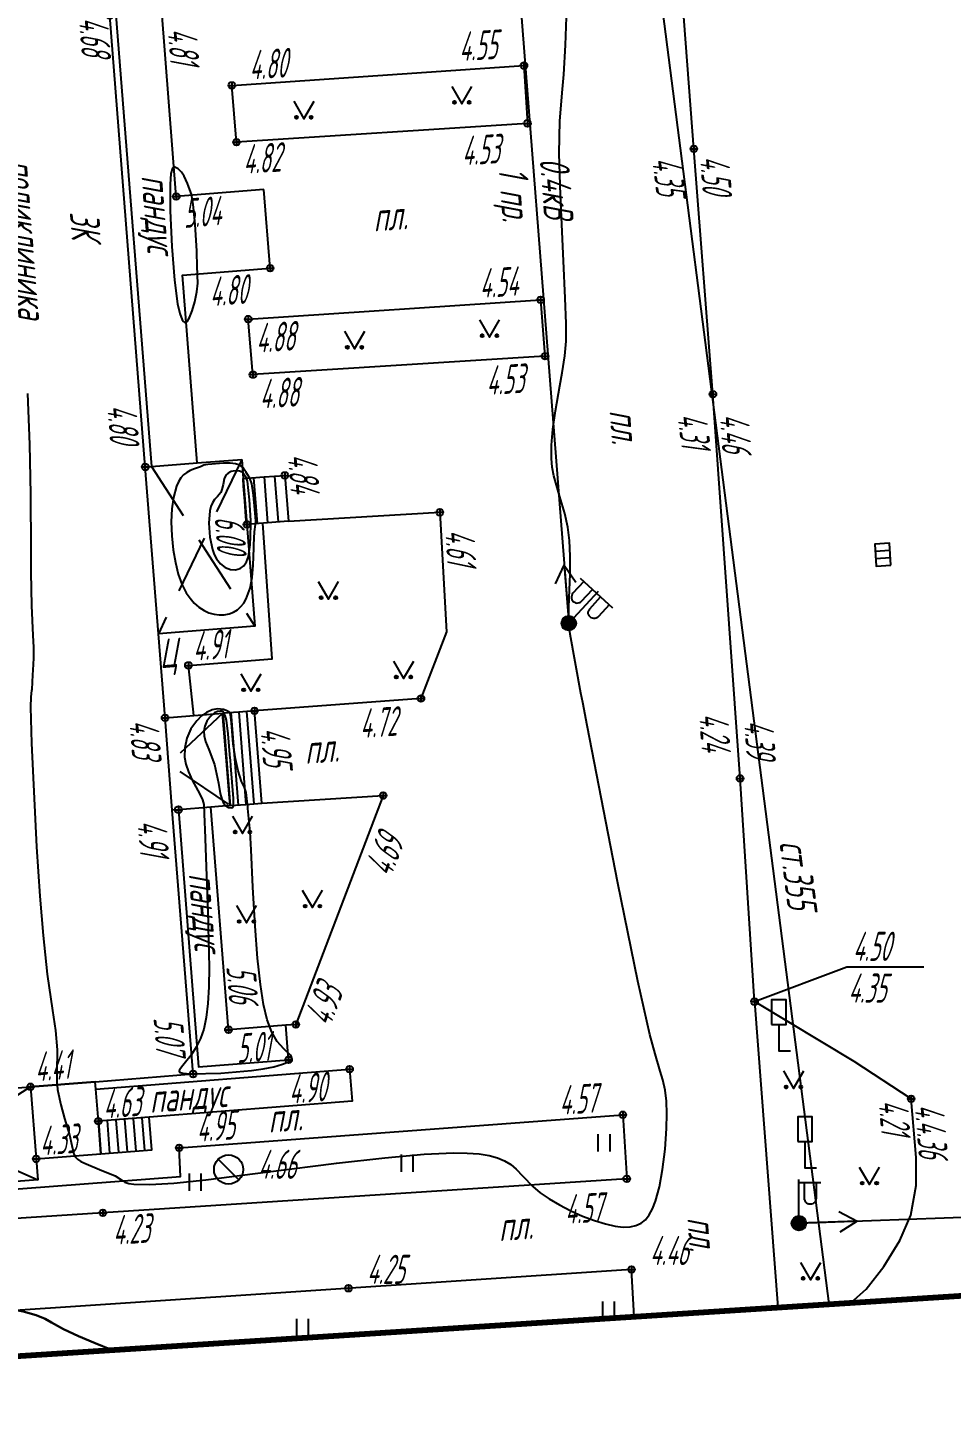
# Model space of a CAD drawing. Extents: x 1233805 to 1234355, y 654698 to 655114.
# Drawn here: x 1234054.18 to 1234085.83, y 654701.92 to 654749.34 of the extents above; entities that cross this region are included whole.
import ezdxf

# ---------------------------------------------------------------- set-up
doc = ezdxf.new("R2010")
doc.units = 0
doc.linetypes.add('ИИDash_20_10', pattern=[3, 2, -1])
for name, color, linetype, lineweight in [('ИИ_ВОДОПРОВОДЫ', 80, 'Continuous', 25), ('ИИ_ГОРИЗОНТАЛИ_ОСН', 32, 'Continuous', 25), ('ИИ_ГОРИЗОНТАЛИ_УТОЛЩ', 32, 'Continuous', 30), ('ИИ_ДОРОГИ_АД', 7, 'Continuous', 25), ('ИИ_ЛЭП_НН', 250, 'Continuous', 25), ('ИИ_ОТМЕТКИ', 7, 'Continuous', 25), ('ИИ_СООРУЖЕНИЕ', 7, 'Continuous', 25), ('ИИ_СТРОЕНИЕ', 7, 'Continuous', 25), ('ИИ_ТРУБОПРОВОДЫ', 7, 'Continuous', 25), ('ИИ_УГОДЬЯ', 7, 'Continuous', 25)]:
    doc.layers.add(name, color=color, linetype=linetype, lineweight=lineweight)
doc.layers.add('Оформление точек', color=7, linetype='Continuous')
doc.styles.add('VNIPISIMPLEXCUR', font='simplex.shx', dxfattribs={"width": 0.8, "oblique": 15})
doc.styles.add('ГОСТ 2.304 КУРСИВ', font='cs_gost2304.shx', dxfattribs={"oblique": 15})
doc.linetypes.add('ИИ251222', pattern='A,2,-2,3,-0.6,["В",VNIPISIMPLEXCUR,S=2,R=0,X=0,Y=-1],-2.8,3,-2,8,-2,8,-2,6', length=41.4)

# ---------------------------------------------------------------- blocks, each defined once
blk = doc.blocks.new('ИИ05401')
at = {"color": 0, "linetype": 'Continuous', "lineweight": 25}
for points in [[(-0.4, 1.2), (-0.4, 0)], [(0.4, 1.2), (0.4, 0)]]:
    blk.add_lwpolyline(points, dxfattribs=at)
blk = doc.blocks.new('ИИ05416')
at = {"linetype": 'Continuous', "lineweight": 25}
h = blk.add_hatch(color=0, dxfattribs=at)
edge = h.paths.add_edge_path()
edge.add_arc((-0.5, 0.1), 0.1, 0, 360)
h = blk.add_hatch(color=0, dxfattribs=at)
edge = h.paths.add_edge_path()
edge.add_arc((0.5, 0.1), 0.1, 0, 360)
at = {"color": 0, "linetype": 'Continuous', "lineweight": 25}
blk.add_lwpolyline([(-0.693, 1.2), (0, 0), (0.693, 1.2)], dxfattribs=at)
for centre in [(-0.5, 0.1), (0.5, 0.1)]:
    blk.add_circle(centre, 0.1, dxfattribs=at)
blk = doc.blocks.new('ИИ0511014')
at = {"linetype": 'Continuous'}
h = blk.add_hatch(color=0, dxfattribs=at)
edge = h.paths.add_edge_path()
edge.add_arc((0, 0), 0.5, 0, 360)
at = {"color": 0, "linetype": 'Continuous', "flags": 128}
for points in [[(0, 0.5), (0, 3)], [(0, 2.806), (-1.5, 2.806)], [(-1.184, 2.806), (-1.184, 1.706), (-1.174, 1.617), (-1.144, 1.532), (-1.096, 1.456), (-1.033, 1.393), (-0.957, 1.345), (-0.873, 1.316), (-0.784, 1.306), (-0.695, 1.316), (-0.61, 1.345), (-0.534, 1.393), (-0.471, 1.456), (-0.423, 1.532), (-0.394, 1.617), (-0.384, 1.706), (-0.384, 2.806)], [(0, 2.806), (1.5, 2.806)], [(1.184, 2.806), (1.184, 1.706), (1.174, 1.617), (1.144, 1.532), (1.096, 1.456), (1.033, 1.393), (0.957, 1.345), (0.873, 1.316), (0.784, 1.306), (0.695, 1.316), (0.61, 1.345), (0.534, 1.393), (0.471, 1.456), (0.423, 1.532), (0.394, 1.617), (0.384, 1.706), (0.384, 2.806)]]:
    blk.add_lwpolyline(points, dxfattribs=at)
at = {"color": 0, "linetype": 'Continuous'}
blk.add_circle((0, 0), 0.5, dxfattribs=at)
blk = doc.blocks.new('ИИ0511013')
at = {"linetype": 'Continuous', "lineweight": 25}
h = blk.add_hatch(color=0, dxfattribs=at)
edge = h.paths.add_edge_path()
edge.add_arc((0, 0), 0.5, 0, 360)
at = {"color": 0, "linetype": 'Continuous', "lineweight": 25, "flags": 128}
for points in [[(0, 0.5), (0, 3)], [(0, 2.806), (1.5, 2.806)], [(1.184, 2.806), (1.184, 1.706), (1.174, 1.617), (1.144, 1.532), (1.096, 1.456), (1.033, 1.393), (0.957, 1.345), (0.873, 1.316), (0.784, 1.306), (0.695, 1.316), (0.61, 1.345), (0.534, 1.393), (0.471, 1.456), (0.423, 1.532), (0.394, 1.617), (0.384, 1.706), (0.384, 2.806)]]:
    blk.add_lwpolyline(points, dxfattribs=at)
at = {"color": 0, "linetype": 'Continuous', "lineweight": 25}
blk.add_circle((0, 0), 0.5, dxfattribs=at)
blk = doc.blocks.new('ИИ051144')
at = {"color": 0, "linetype": 'Continuous', "lineweight": 25, "flags": 128}
for points in [[(4, 0), (0, 0)], [(2.775, 0.707), (4, 0), (2.775, -0.707)]]:
    blk.add_lwpolyline(points, dxfattribs=at)
blk = doc.blocks.new('ИИ051171')
at = {"color": 0, "linetype": 'Continuous', "lineweight": 25, "flags": 128}
blk.add_lwpolyline([(0.707, -0.707), (-0.707, 0.707)], dxfattribs=at)
at = {"color": 0, "linetype": 'Continuous', "lineweight": 25}
blk.add_circle((0, 0), 1, dxfattribs=at)
at = {"color": 0, "linetype": 'Continuous', "style": 'VNIPISIMPLEXCUR', "oblique": 15, "width": 0.8}
for tag, p in [('NUMBER', (1.7, -1)), ('HATCH', (1.7, -4.4)), ('HEIGHT', (1.7, -7.8)), ('TOP1', (1.7, -11.2)), ('TOP2', (1.7, -14.6)), ('TOP3', (1.7, -18)), ('TOP4', (1.7, -21.4)), ('TOP5', (1.7, -24.8)), ('BOTTOM', (1.7, -28.2))]:
    blk.add_attdef(tag, p, '', height=2, dxfattribs=at)
blk = doc.blocks.new('*U153')
at = {"color": 0, "linetype": 'Continuous', "lineweight": -2}
blk.add_lwpolyline([(0, 0), (1.77, -1.391), (3.932, 1.359), (2.162, 2.751)], close=True, dxfattribs=at)
for points in [[(1.854, 2.359), (3.624, 0.967)], [(1.112, 1.415), (2.882, 0.024)], [(1.483, 1.887), (3.253, 0.496)], [(0.371, 0.472), (2.141, -0.92)], [(0.742, 0.943), (2.512, -0.448)]]:
    blk.add_lwpolyline(points, dxfattribs=at)
blk = doc.blocks.new('ИИ052063')
at = {"color": 0, "linetype": 'Continuous', "lineweight": 25, "flags": 128}
blk.add_lwpolyline([(-0.5, 1.8), (-0.5, 1.8), (0.5, 1.8), (0.5, 1.8), (0.5, 3.5), (0.5, 3.5), (-0.5, 3.5), (-0.5, 3.5)], close=True, dxfattribs=at)
blk.add_lwpolyline([(0, 1.8), (0, 0), (0.8, 0)], dxfattribs=at)
blk = doc.blocks.new('ИИ05128(1)')
at = {"color": 0, "linetype": 'Continuous'}
blk.add_lwpolyline([(-0.75, -0.5), (0.75, -0.5), (0.75, 0.5), (-0.75, 0.5)], close=True, dxfattribs=at)
for points in [[(-0.25, -0.5), (-0.25, 0.5)], [(0.25, -0.5), (0.25, 0.5)]]:
    blk.add_lwpolyline(points, dxfattribs=at)
blk = doc.blocks.new('PICKET')
at = {"color": 0, "linetype": 'Continuous', "lineweight": 25}
for p, q in [((-0.23, 0), (0.23, 0)), ((0, 0.23), (0, -0.23))]:
    blk.add_line(p, q, dxfattribs=at)
blk.add_circle((0, 0), 0.23, dxfattribs=at)
at = {"color": 0, "linetype": 'Continuous', "style": 'VNIPISIMPLEXCUR', "oblique": 15, "width": 0.8}
blk.add_attdef('OTMETKA', (1.25, 0.3), '', height=2, dxfattribs=at)
at = {"color": 8, "linetype": 'Continuous', "style": 'VNIPISIMPLEXCUR', "oblique": 15, "width": 0.8, "flags": 1}
blk.add_attdef('NOMER', (1.25, -2.7), '', height=2, dxfattribs=at)

msp = doc.modelspace()

# ---------------------------------------------------------------- linework, layer by layer
at = {"layer": 'ИИ_ВОДОПРОВОДЫ', "linetype": 'ИИ251222', "flags": 128}
msp.add_lwpolyline([(1234081.644, 654705.568), (1234070.764, 654790.266), (1234046.966, 654859.039), (1234040.104, 654881.715), (1234023.378, 655065.709), (1234024.557, 655086.806)], dxfattribs=at)
at = {"layer": 'ИИ_ГОРИЗОНТАЛИ_ОСН', "elevation": 4.5, "flags": 128}
msp.add_lwpolyline([(1234054.17, 654736.794), (1234054.241, 654735.043), (1234054.278, 654733.344), (1234054.285, 654731.432), (1234054.286, 654730.656), (1234054.305, 654729.519), (1234054.354, 654728.494), (1234054.375, 654728.094), (1234054.376, 654727.712), (1234054.351, 654727.298), (1234054.34, 654727.143), (1234054.33, 654726.897), (1234054.315, 654726.64), (1234054.309, 654726.607), (1234054.285, 654726.388), (1234054.276, 654726.035), (1234054.303, 654724.802), (1234054.482, 654721.24), (1234054.593, 654719.558), (1234054.702, 654718.205), (1234054.847, 654716.876), (1234055.032, 654715.634), (1234055.135, 654714.951), (1234055.182, 654714.287), (1234055.179, 654713.501), (1234055.176, 654713.372), (1234055.177, 654713.115), (1234055.195, 654712.959), (1234055.201, 654712.925), (1234055.209, 654712.869), (1234055.308, 654712.392), (1234055.443, 654711.932), (1234055.605, 654711.373), (1234055.691, 654711), (1234055.763, 654710.709), (1234055.813, 654710.608), (1234055.887, 654710.53), (1234056.001, 654710.455), (1234056.176, 654710.371), (1234056.639, 654710.183), (1234057.17, 654709.965), (1234057.371, 654709.835), (1234057.508, 654709.746), (1234057.64, 654709.701), (1234057.818, 654709.674), (1234058.365, 654709.664), (1234059.188, 654709.715), (1234060.286, 654709.828), (1234062.423, 654710.099), (1234064.761, 654710.397), (1234066.422, 654710.585), (1234067.76, 654710.703), (1234068.775, 654710.748), (1234069.241, 654710.743), (1234069.645, 654710.713), (1234069.989, 654710.66), (1234070.283, 654710.581), (1234070.523, 654710.481), (1234070.733, 654710.352), (1234070.921, 654710.191), (1234071.144, 654709.948), (1234071.484, 654709.591), (1234071.738, 654709.384), (1234072.047, 654709.173), (1234072.402, 654708.964), (1234072.79, 654708.765), (1234073.197, 654708.584), (1234073.599, 654708.432), (1234073.976, 654708.315), (1234074.311, 654708.239), (1234074.584, 654708.207), (1234074.82, 654708.213), (1234075.024, 654708.256), (1234075.2, 654708.338), (1234075.35, 654708.458), (1234075.48, 654708.621), (1234075.593, 654708.831), (1234075.695, 654709.098), (1234075.826, 654709.585), (1234075.936, 654710.184), (1234076.021, 654710.872), (1234076.074, 654711.583), (1234076.085, 654712.087), (1234076.068, 654712.518), (1234076.021, 654712.899), (1234075.941, 654713.26), (1234075.853, 654713.555), (1234075.68, 654714.141), (1234075.505, 654714.808), (1234075.088, 654716.637), (1234074.403, 654719.998), (1234073.352, 654725.402), (1234073.199, 654726.196), (1234073.139, 654726.51), (1234072.768, 654728.537), (1234072.723, 654728.98), (1234072.724, 654729.434), (1234072.738, 654729.78), (1234072.768, 654730.59), (1234072.77, 654731.213), (1234072.745, 654731.755), (1234072.691, 654732.212), (1234072.592, 654732.673), (1234072.419, 654733.244), (1234072.209, 654733.966), (1234072.155, 654734.266), (1234072.127, 654734.561), (1234072.127, 654735.021), (1234072.173, 654735.568), (1234072.263, 654736.202), (1234072.417, 654737.052), (1234072.5, 654737.5), (1234072.588, 654738.078), (1234072.628, 654738.588), (1234072.633, 654739.186), (1234072.603, 654740.066), (1234072.541, 654741.345), (1234072.436, 654743.597), (1234072.396, 654745.02), (1234072.415, 654746.139), (1234072.479, 654746.949), (1234072.496, 654747.107), (1234072.554, 654747.733), (1234072.613, 654748.733), (1234072.66, 654750.017)], dxfattribs=at)
at = {"layer": 'ИИ_ГОРИЗОНТАЛИ_ОСН', "flags": 128}
for points, elevation in [([(1234059.055, 654743.953), (1234059.064, 654743.051), (1234059.119, 654741.828), (1234059.206, 654740.677), (1234059.314, 654739.869), (1234059.39, 654739.538), (1234059.473, 654739.322), (1234059.516, 654739.26), (1234059.559, 654739.229), (1234059.604, 654739.229), (1234059.648, 654739.261), (1234059.728, 654739.394), (1234059.815, 654739.623), (1234059.901, 654739.938), (1234059.97, 654740.272), (1234060.005, 654740.57), (1234060, 654740.84), (1234059.996, 654740.904), (1234059.99, 654741.118), (1234059.973, 654741.677), (1234059.917, 654742.594), (1234059.851, 654743.278), (1234059.789, 654743.624), (1234059.705, 654743.867), (1234059.689, 654743.905), (1234059.654, 654743.997), (1234059.542, 654744.241), (1234059.444, 654744.377), (1234059.33, 654744.495), (1234059.221, 654744.555), (1234059.174, 654744.55), (1234059.137, 654744.516), (1234059.082, 654744.332), (1234059.055, 654743.953)], 5), ([(1234061.928, 654731.604), (1234061.946, 654732.052), (1234061.984, 654732.297), (1234061.989, 654732.315), (1234061.998, 654732.423), (1234061.979, 654732.692), (1234061.92, 654733.303), (1234061.856, 654733.69), (1234061.79, 654733.892), (1234061.691, 654734.049), (1234061.648, 654734.109), (1234061.622, 654734.152), (1234061.564, 654734.241), (1234061.499, 654734.302), (1234061.412, 654734.348), (1234061.303, 654734.379), (1234061.121, 654734.4), (1234060.884, 654734.403), (1234060.356, 654734.36), (1234060.216, 654734.329), (1234060.097, 654734.281), (1234059.929, 654734.214), (1234059.897, 654734.204), (1234059.747, 654734.15), (1234059.628, 654734.086), (1234059.521, 654734.001), (1234059.427, 654733.894), (1234059.344, 654733.763), (1234059.273, 654733.609), (1234059.169, 654733.23), (1234059.119, 654732.839), (1234059.1, 654732.387), (1234059.115, 654731.909), (1234059.163, 654731.435), (1234059.238, 654730.997), (1234059.339, 654730.6), (1234059.465, 654730.252), (1234059.612, 654729.959), (1234059.74, 654729.771), (1234059.886, 654729.605), (1234060.048, 654729.465), (1234060.223, 654729.352), (1234060.391, 654729.275), (1234060.565, 654729.224), (1234060.74, 654729.2), (1234060.913, 654729.204), (1234061.077, 654729.236), (1234061.23, 654729.294), (1234061.367, 654729.377), (1234061.487, 654729.483), (1234061.584, 654729.605), (1234061.668, 654729.751), (1234061.8, 654730.119), (1234061.869, 654730.478), (1234061.91, 654730.906), (1234061.927, 654731.487), (1234061.928, 654731.604)], 5), ([(1234061.808, 654731.951), (1234061.822, 654732.25), (1234061.829, 654732.439), (1234061.783, 654733.148), (1234061.711, 654733.781), (1234061.678, 654733.882), (1234061.628, 654733.961), (1234061.606, 654733.991), (1234061.593, 654734.013), (1234061.531, 654734.088), (1234061.433, 654734.127), (1234061.293, 654734.135), (1234061.155, 654734.112), (1234061.045, 654734.062), (1234060.967, 654733.987), (1234060.912, 654733.87), (1234060.871, 654733.675), (1234060.835, 654733.502), (1234060.793, 654733.393), (1234060.681, 654733.26), (1234060.581, 654733.152), (1234060.512, 654733.047), (1234060.459, 654732.919), (1234060.421, 654732.769), (1234060.386, 654732.344), (1234060.417, 654731.866), (1234060.506, 654731.446), (1234060.569, 654731.271), (1234060.643, 654731.124), (1234060.781, 654730.946), (1234060.95, 654730.819), (1234061.123, 654730.754), (1234061.298, 654730.745), (1234061.457, 654730.79), (1234061.586, 654730.885), (1234061.677, 654731.02), (1234061.744, 654731.205), (1234061.799, 654731.6), (1234061.808, 654731.892), (1234061.808, 654731.951)], 5.5), ([(1234059.556, 654724.322), (1234059.601, 654724.083), (1234059.687, 654723.82), (1234059.815, 654723.535), (1234060.003, 654723.181), (1234060.087, 654723.028), (1234060.168, 654722.852), (1234060.209, 654722.693), (1234060.242, 654722.076), (1234060.248, 654721.847), (1234060.36, 654718.633), (1234060.365, 654718.494), (1234060.398, 654717.121), (1234060.388, 654716.438), (1234060.355, 654715.875), (1234060.296, 654715.392), (1234060.21, 654714.994), (1234060.102, 654714.677), (1234059.956, 654714.378), (1234059.776, 654714.099), (1234059.538, 654713.805), (1234059.49, 654713.749), (1234059.382, 654713.601), (1234059.371, 654713.556), (1234059.385, 654713.522), (1234059.498, 654713.479), (1234059.757, 654713.46), (1234060.793, 654713.483), (1234061.842, 654713.569), (1234062.252, 654713.629), (1234062.611, 654713.702), (1234062.907, 654713.787), (1234063.114, 654713.877), (1234063.191, 654713.932), (1234063.227, 654713.986), (1234063.224, 654714.04), (1234063.182, 654714.1), (1234062.954, 654714.321), (1234062.953, 654714.321), (1234062.727, 654714.572), (1234062.545, 654714.894), (1234062.39, 654715.315), (1234062.264, 654715.833), (1234062.153, 654716.526), (1234062.055, 654717.424), (1234061.969, 654718.52), (1234061.892, 654719.86), (1234061.833, 654721.142), (1234061.803, 654721.756), (1234061.725, 654722.563), (1234061.717, 654722.632), (1234061.697, 654722.804), (1234061.66, 654723.103), (1234061.608, 654723.281), (1234061.595, 654723.305), (1234061.51, 654723.488), (1234061.387, 654723.847), (1234061.295, 654724.261), (1234061.225, 654724.778), (1234061.157, 654725.5), (1234061.157, 654725.502), (1234061.126, 654725.778), (1234061.106, 654725.829), (1234061.068, 654725.869), (1234060.985, 654725.923), (1234060.892, 654725.96), (1234060.683, 654725.979), (1234060.495, 654725.941), (1234060.308, 654725.857), (1234060.131, 654725.732), (1234059.969, 654725.57), (1234059.773, 654725.286), (1234059.631, 654724.966), (1234059.558, 654724.64), (1234059.556, 654724.322)], 5), ([(1234060.222, 654725.046), (1234060.272, 654724.857), (1234060.384, 654724.579), (1234060.577, 654724.067), (1234060.712, 654723.424), (1234060.776, 654723.079), (1234060.831, 654722.875), (1234060.891, 654722.744), (1234060.967, 654722.651), (1234061.056, 654722.597), (1234061.156, 654722.584), (1234061.205, 654722.599), (1234061.227, 654722.644), (1234061.226, 654722.907), (1234061.141, 654724.02), (1234061.124, 654724.229), (1234061.121, 654724.276), (1234061.047, 654725.122), (1234060.987, 654725.584), (1234060.949, 654725.745), (1234060.905, 654725.844), (1234060.85, 654725.893), (1234060.773, 654725.902), (1234060.678, 654725.883), (1234060.584, 654725.841), (1234060.414, 654725.697), (1234060.314, 654725.55), (1234060.245, 654725.385), (1234060.215, 654725.216), (1234060.222, 654725.046)], 5.5)]:
    msp.add_lwpolyline(points, close=True, dxfattribs=dict(at, elevation=elevation))
at = {"layer": 'ИИ_ГОРИЗОНТАЛИ_УТОЛЩ', "elevation": 6, "flags": 128}
for points in [[(1234061.688, 654732.298), (1234061.688, 654732.298), (1234061.668, 654732.562), (1234061.587, 654733.605), (1234061.566, 654733.871), (1234061.565, 654733.873), (1234061.564, 654733.873), (1234061.564, 654733.874), (1234061.563, 654733.875), (1234061.578, 654733.614), (1234061.617, 654733.101), (1234061.657, 654732.573), (1234061.672, 654732.308), (1234061.672, 654732.307), (1234061.674, 654732.288), (1234061.678, 654732.285), (1234061.682, 654732.285), (1234061.686, 654732.287), (1234061.687, 654732.291), (1234061.688, 654732.295), (1234061.688, 654732.298), (1234061.688, 654732.298)], [(1234060.857, 654725.816), (1234060.857, 654725.816), (1234060.902, 654725.285), (1234061.001, 654724.047), (1234061.069, 654723.183), (1234061.113, 654722.657), (1234061.114, 654722.661), (1234061.072, 654723.196), (1234060.906, 654725.3), (1234060.863, 654725.826), (1234060.859, 654725.824), (1234060.857, 654725.816)]]:
    msp.add_lwpolyline(points, close=True, dxfattribs=at)
at = {"layer": 'ИИ_ГОРИЗОНТАЛИ_УТОЛЩ', "elevation": 4, "flags": 128}
msp.add_lwpolyline([(1234053.854, 654705.349), (1234054.025, 654705.306), (1234054.465, 654705.184), (1234054.776, 654705.061), (1234054.991, 654704.937), (1234055.401, 654704.703), (1234055.914, 654704.464), (1234056.492, 654704.224), (1234057.044, 654703.994)], dxfattribs=at)
at = {"layer": 'ИИ_ДОРОГИ_АД', "flags": 128}
for points in [[(1234082.405, 654705.616), (1234082.915, 654706.073), (1234083.522, 654706.857), (1234084.066, 654707.746), (1234084.445, 654708.618), (1234084.622, 654709.63), (1234084.622, 654710.594), (1234084.458, 654712.604), (1234082.497, 654713.884), (1234079.091, 654715.935), (1234078.592, 654723.592), (1234077.663, 654736.768), (1234077.005, 654745.182), (1234075.072, 654770.692), (1234076.943, 654772.813), (1234076.537, 654777.828), (1234074.337, 654779.7), (1234074.252, 654781.738), (1234073.539, 654790.628), (1234072.832, 654800.044)], [(1234059.875, 654725.747), (1234059.684, 654727.468), (1234062.554, 654727.693), (1234062.24, 654732.345)], [(1234063.115, 654732.414), (1234068.304, 654732.717), (1234068.531, 654728.613), (1234067.656, 654726.332), (1234061.953, 654725.911)], [(1234062.202, 654722.744), (1234066.36, 654723.001), (1234063.369, 654715.15), (1234063.026, 654715.129)], [(1234079.091, 654715.935), (1234079.892, 654705.455)], [(1234038.08, 654711.313), (1234038.25, 654709.405), (1234039.943, 654709.55), (1234046.179, 654710.048), (1234046.231, 654709.124), (1234050.557, 654709.451), (1234050.573, 654709.251), (1234051.746, 654709.354), (1234059.42, 654709.942), (1234059.369, 654710.925), (1234074.576, 654712.058), (1234074.708, 654709.857), (1234056.754, 654708.693), (1234041.331, 654707.685), (1234023.125, 654706.5), (1234008.504, 654705.59)], [(1234074.963, 654705.14), (1234074.869, 654706.752), (1234052.028, 654705.227), (1234034.525, 654704.121), (1234009.852, 654702.553)]]:
    msp.add_lwpolyline(points, dxfattribs=at)
for points in [[(1234061.176, 654747.358), (1234071.186, 654748.035), (1234071.309, 654746.056), (1234061.333, 654745.412)], [(1234061.737, 654739.344), (1234071.755, 654740.005), (1234071.906, 654738.07), (1234061.899, 654737.438)]]:
    msp.add_lwpolyline(points, close=True, dxfattribs=at)
at = {"layer": 'ИИ_ЛЭП_НН', "elevation": -11.67, "flags": 128}
for points in [[(1234068.807, 654778.872), (1234070.473, 654757.735), (1234072.723, 654728.912)], [(1234080.607, 654708.335), (1234098.037, 654708.982)]]:
    msp.add_lwpolyline(points, dxfattribs=at)
at = {"layer": 'ИИ_ОТМЕТКИ'}
msp.add_lwpolyline([(1234079.091, 654715.935), (1234082.256, 654717.134), (1234084.892, 654717.134)], dxfattribs=at)
at = {"layer": 'ИИ_СТРОЕНИЕ'}
for points in [[(1234051.28, 654712.781), (1234054.274, 654713.017), (1234056.492, 654713.191), (1234059.846, 654713.455), (1234059.134, 654722.502), (1234058.885, 654725.669), (1234058.659, 654728.552), (1234058.208, 654734.273), (1234056.991, 654749.754), (1234056.526, 654755.663), (1234056.291, 654758.647), (1234056.045, 654761.782), (1234055.337, 654770.772), (1234051.732, 654770.488)], [(1234061.921, 654733.9), (1234062.044, 654732.33)], [(1234062.278, 654733.928), (1234062.401, 654732.358)], [(1234062.634, 654733.956), (1234062.758, 654732.386)], [(1234061.136, 654725.846), (1234061.385, 654722.679)], [(1234061.408, 654725.868), (1234061.657, 654722.701)], [(1234061.681, 654725.889), (1234061.93, 654722.722)]]:
    msp.add_lwpolyline(points, dxfattribs=at)
for points in [[(1234062.275, 654743.782), (1234059.269, 654743.546), (1234058.77, 654749.894), (1234057.197, 654749.77), (1234058.415, 654734.289), (1234059.988, 654734.413), (1234059.481, 654740.851), (1234062.487, 654741.088)], [(1234061.512, 654734.533), (1234061.564, 654733.872), (1234061.687, 654732.302), (1234061.962, 654728.812), (1234058.659, 654728.552), (1234058.208, 654734.273), (1234058.415, 654734.289), (1234059.988, 654734.413)], [(1234062.991, 654733.984), (1234063.115, 654732.414), (1234062.401, 654732.358), (1234061.687, 654732.302), (1234061.564, 654733.872), (1234062.278, 654733.928)], [(1234060.864, 654725.825), (1234061.113, 654722.658), (1234060.456, 654722.606), (1234059.341, 654722.519), (1234059.134, 654722.502), (1234058.885, 654725.669)], [(1234060.864, 654725.825), (1234061.113, 654722.658), (1234061.657, 654722.701), (1234062.202, 654722.744), (1234061.953, 654725.911), (1234061.408, 654725.868)], [(1234060.456, 654722.606), (1234059.341, 654722.519), (1234060.035, 654713.695), (1234063.12, 654713.938), (1234063.026, 654715.129), (1234061.056, 654714.974), (1234060.456, 654722.606)], [(1234065.209, 654713.622), (1234065.295, 654712.522), (1234058.343, 654711.975), (1234056.599, 654711.838), (1234056.512, 654712.938)], [(1234051.53, 654709.595), (1234051.458, 654710.516), (1234051.28, 654712.781), (1234054.274, 654713.017), (1234054.469, 654710.541), (1234054.525, 654709.83)], [(1234054.274, 654713.017), (1234054.469, 654710.541), (1234056.687, 654710.715), (1234056.599, 654711.838), (1234056.512, 654712.938), (1234056.492, 654713.191)]]:
    msp.add_lwpolyline(points, close=True, dxfattribs=at)
at = {"layer": 'ИИ_СТРОЕНИЕ', "linetype": 'ИИDash_20_10'}
for points in [[(1234058.415, 654734.289), (1234061.962, 654728.812)], [(1234061.512, 654734.533), (1234058.659, 654728.552)]]:
    msp.add_lwpolyline(points, dxfattribs=at)
at = {"layer": 'ИИ_СТРОЕНИЕ', "linetype": 'ИИDash_20_10', "flags": 128}
for points in [[(1234060.864, 654725.825), (1234059.01, 654724.086), (1234061.113, 654722.658)], [(1234054.274, 654713.017), (1234051.405, 654711.188), (1234054.525, 654709.83)]]:
    msp.add_lwpolyline(points, dxfattribs=at)
at = {"layer": 'Оформление точек', "color": 41, "lineweight": 80}
msp.add_lwpolyline([(1234024.617, 654701.92), (1234177.241, 654711.682), (1234295.345, 654734.761), (1234323.422, 654753.319), (1234327.972, 654819.626), (1234312.866, 654855.488), (1234309.369, 654887.84), (1234283.108, 654912.091), (1234263.065, 654936.588)], dxfattribs=at)

# ---------------------------------------------------------------- block references
at = {"layer": 'ИИ_ДОРОГИ_АД', "xscale": 0.5, "yscale": 0.5, "zscale": 0.5}
for p in [(1234079.923, 654714.251), (1234080.817, 654710.239)]:
    msp.add_blockref('ИИ052063', p, dxfattribs=at)
at = {"layer": 'ИИ_ЛЭП_НН'}
for name, p, xscale, yscale, zscale, rotation in [('ИИ051144', (1234072.723, 654728.912, -11.67), 0.4999999999999997, 0.4999999999999997, 0.4999999999999997, 94.46391113708634), ('ИИ0511014', (1234072.723, 654728.912, -11.67), 0.5, 0.5, 0.5, 317.3739124606548), ('ИИ051144', (1234080.607, 654708.335, -11.67), 0.4999999999999997, 0.4999999999999997, 0.4999999999999997, 2.125811827175149)]:
    msp.add_blockref(name, p, dxfattribs=dict(at, xscale=xscale, yscale=yscale, zscale=zscale, rotation=rotation))
at = {"layer": 'ИИ_ЛЭП_НН', "xscale": 0.5, "yscale": 0.5, "zscale": 0.5}
msp.add_blockref('ИИ0511013', (1234080.607, 654708.335, -11.67), dxfattribs=at)
at = {"layer": 'ИИ_ОТМЕТКИ'}
ref = msp.add_blockref('PICKET', (1234056.991, 654749.754, 4.68), dxfattribs=dict(at, xscale=0.5, yscale=0.5, zscale=0.5))
ref.add_attrib('OTMETKA', '4.68', (1234055.926, 654749.663, 4.68), dxfattribs={"layer": '0', "color": 0, "linetype": 'Continuous', "height": 1, "rotation": 274.4978, "style": 'ГОСТ 2.304 КУРСИВ', "oblique": 15, "width": 0.65})
ref = msp.add_blockref('PICKET', (1234058.77, 654749.894, 4.807), dxfattribs=dict(at, xscale=0.5, yscale=0.5, zscale=0.5))
ref.add_attrib('OTMETKA', '4.81', (1234058.969, 654749.283, 4.807), dxfattribs={"layer": '0', "color": 0, "linetype": 'Continuous', "height": 1, "rotation": 274.4978, "style": 'ГОСТ 2.304 КУРСИВ', "oblique": 15, "width": 0.65})
ref = msp.add_blockref('PICKET', (1234071.186, 654748.035, 4.547), dxfattribs=dict(at, xscale=0.5, yscale=0.5, zscale=0.5))
ref.add_attrib('OTMETKA', '4.55', (1234068.975, 654748.184, 4.547), dxfattribs={"layer": '0', "color": 0, "linetype": 'Continuous', "height": 1, "rotation": 3.6986, "style": 'ГОСТ 2.304 КУРСИВ', "oblique": 15, "width": 0.65})
ref = msp.add_blockref('PICKET', (1234061.176, 654747.358, 4.796), dxfattribs=dict(at, xscale=0.5, yscale=0.5, zscale=0.5))
ref.add_attrib('OTMETKA', '4.80', (1234061.789, 654747.55, 4.796), dxfattribs={"layer": '0', "color": 0, "linetype": 'Continuous', "height": 1, "rotation": 3.871, "style": 'ГОСТ 2.304 КУРСИВ', "oblique": 15, "width": 0.65})
ref = msp.add_blockref('PICKET', (1234071.309, 654746.056, 4.53), dxfattribs=dict(at, xscale=0.5, yscale=0.5, zscale=0.5))
ref.add_attrib('OTMETKA', '4.53', (1234069.074, 654744.609, 4.53), dxfattribs={"layer": '0', "color": 0, "linetype": 'Continuous', "height": 1, "rotation": 3.6986, "style": 'ГОСТ 2.304 КУРСИВ', "oblique": 15, "width": 0.65})
ref = msp.add_blockref('PICKET', (1234061.333, 654745.412, 4.821), dxfattribs=dict(at, xscale=0.5, yscale=0.5, zscale=0.5))
ref.add_attrib('OTMETKA', '4.82', (1234061.578, 654744.317, 4.821), dxfattribs={"layer": '0', "color": 0, "linetype": 'Continuous', "height": 1, "rotation": 3.871, "style": 'ГОСТ 2.304 КУРСИВ', "oblique": 15, "width": 0.65})
ref = msp.add_blockref('PICKET', (1234077.005, 654745.182, 4.35), dxfattribs=dict(at, xscale=0.5, yscale=0.5, zscale=0.5))
ref.add_attrib('OTMETKA', '4.35', (1234075.569, 654744.836, 4.35), dxfattribs={"layer": '0', "color": 0, "linetype": 'Continuous', "height": 1, "rotation": 277.3198, "style": 'ГОСТ 2.304 КУРСИВ', "oblique": 15, "width": 0.65})
ref = msp.add_blockref('PICKET', (1234059.269, 654743.546, 5.042), dxfattribs=dict(at, xscale=0.5, yscale=0.5, zscale=0.5))
ref.add_attrib('OTMETKA', '5.04', (1234059.539, 654742.465, 5.042), dxfattribs={"layer": '0', "color": 0, "linetype": 'Continuous', "height": 1, "rotation": 4.4978, "style": 'ГОСТ 2.304 КУРСИВ', "oblique": 15, "width": 0.65})
ref = msp.add_blockref('PICKET', (1234062.487, 654741.088, 4.8), dxfattribs=dict(at, xscale=0.5, yscale=0.5, zscale=0.5))
ref.add_attrib('OTMETKA', '4.80', (1234060.435, 654739.776, 4.8), dxfattribs={"layer": '0', "color": 0, "linetype": 'Continuous', "height": 1, "rotation": 4.4978, "style": 'ГОСТ 2.304 КУРСИВ', "oblique": 15, "width": 0.65})
ref = msp.add_blockref('PICKET', (1234071.755, 654740.005, 4.541), dxfattribs=dict(at, xscale=0.5, yscale=0.5, zscale=0.5))
ref.add_attrib('OTMETKA', '4.54', (1234069.68, 654740.061, 4.541), dxfattribs={"layer": '0', "color": 0, "linetype": 'Continuous', "height": 1, "rotation": 3.7775, "style": 'ГОСТ 2.304 КУРСИВ', "oblique": 15, "width": 0.65})
ref = msp.add_blockref('PICKET', (1234061.737, 654739.344, 4.883), dxfattribs=dict(at, xscale=0.5, yscale=0.5, zscale=0.5))
ref.add_attrib('OTMETKA', '4.88', (1234062.019, 654738.186, 4.883), dxfattribs={"layer": '0', "color": 0, "linetype": 'Continuous', "height": 1, "rotation": 3.7775, "style": 'ГОСТ 2.304 КУРСИВ', "oblique": 15, "width": 0.65})
ref = msp.add_blockref('PICKET', (1234071.906, 654738.07, 4.526), dxfattribs=dict(at, xscale=0.5, yscale=0.5, zscale=0.5))
ref.add_attrib('OTMETKA', '4.53', (1234069.911, 654736.735, 4.526), dxfattribs={"layer": '0', "color": 0, "linetype": 'Continuous', "height": 1, "rotation": 3.6151, "style": 'ГОСТ 2.304 КУРСИВ', "oblique": 15, "width": 0.65})
ref = msp.add_blockref('PICKET', (1234061.899, 654737.438, 4.877), dxfattribs=dict(at, xscale=0.5, yscale=0.5, zscale=0.5))
ref.add_attrib('OTMETKA', '4.88', (1234062.143, 654736.269, 4.877), dxfattribs={"layer": '0', "color": 0, "linetype": 'Continuous', "height": 1, "rotation": 3.6151, "style": 'ГОСТ 2.304 КУРСИВ', "oblique": 15, "width": 0.65})
ref = msp.add_blockref('PICKET', (1234077.663, 654736.768, 4.313), dxfattribs=dict(at, xscale=0.5, yscale=0.5, zscale=0.5))
ref.add_attrib('OTMETKA', '4.31', (1234076.435, 654736.054, 4.313), dxfattribs={"layer": '0', "color": 0, "linetype": 'Continuous', "height": 1, "rotation": 277.3198, "style": 'ГОСТ 2.304 КУРСИВ', "oblique": 15, "width": 0.65})
ref = msp.add_blockref('PICKET', (1234058.208, 654734.273, 4.802), dxfattribs=dict(at, xscale=0.5, yscale=0.5, zscale=0.5))
ref.add_attrib('OTMETKA', '4.80', (1234056.899, 654736.37, 4.802), dxfattribs={"layer": '0', "color": 0, "linetype": 'Continuous', "height": 1, "rotation": 274.4978, "style": 'ГОСТ 2.304 КУРСИВ', "oblique": 15, "width": 0.65})
ref = msp.add_blockref('PICKET', (1234062.991, 654733.984, 4.84), dxfattribs=dict(at, xscale=0.5, yscale=0.5, zscale=0.5))
ref.add_attrib('OTMETKA', '4.84', (1234063.085, 654734.691, 4.84), dxfattribs={"layer": '0', "color": 0, "linetype": 'Continuous', "height": 1, "rotation": 274.4978, "style": 'ГОСТ 2.304 КУРСИВ', "oblique": 15, "width": 0.65})
ref = msp.add_blockref('PICKET', (1234068.304, 654732.717, 4.611), dxfattribs=dict(at, xscale=0.5, yscale=0.5, zscale=0.5))
ref.add_attrib('OTMETKA', '4.61', (1234068.488, 654732.101, 4.611), dxfattribs={"layer": '0', "color": 0, "linetype": 'Continuous', "height": 1, "rotation": 273.1686, "style": 'ГОСТ 2.304 КУРСИВ', "oblique": 15, "width": 0.65})
ref = msp.add_blockref('PICKET', (1234061.687, 654732.302, 6), dxfattribs=dict(at, xscale=0.5, yscale=0.5, zscale=0.5))
ref.add_attrib('OTMETKA', '6.00', (1234060.58, 654732.551, 6), dxfattribs={"layer": '0', "color": 0, "linetype": 'Continuous', "height": 1, "rotation": 274.4978, "style": 'ГОСТ 2.304 КУРСИВ', "oblique": 15, "width": 0.65})
ref = msp.add_blockref('PICKET', (1234059.684, 654727.468, 4.906), dxfattribs=dict(at, xscale=0.5, yscale=0.5, zscale=0.5))
ref.add_attrib('OTMETKA', '4.91', (1234059.862, 654727.62, 4.906), dxfattribs={"layer": '0', "color": 0, "linetype": 'Continuous', "height": 1, "rotation": 4.4871, "style": 'ГОСТ 2.304 КУРСИВ', "oblique": 15, "width": 0.65})
ref = msp.add_blockref('PICKET', (1234067.656, 654726.332, 4.716), dxfattribs=dict(at, xscale=0.5, yscale=0.5, zscale=0.5))
ref.add_attrib('OTMETKA', '4.72', (1234065.58, 654724.967, 4.716), dxfattribs={"layer": '0', "color": 0, "linetype": 'Continuous', "height": 1, "rotation": 4.2219, "style": 'ГОСТ 2.304 КУРСИВ', "oblique": 15, "width": 0.65})
ref = msp.add_blockref('PICKET', (1234058.885, 654725.669, 4.83), dxfattribs=dict(at, xscale=0.5, yscale=0.5, zscale=0.5))
ref.add_attrib('OTMETKA', '4.83', (1234057.657, 654725.565, 4.83), dxfattribs={"layer": '0', "color": 0, "linetype": 'Continuous', "height": 1, "rotation": 274.4978, "style": 'ГОСТ 2.304 КУРСИВ', "oblique": 15, "width": 0.65})
ref = msp.add_blockref('PICKET', (1234061.953, 654725.911, 4.954), dxfattribs=dict(at, xscale=0.5, yscale=0.5, zscale=0.5))
ref.add_attrib('OTMETKA', '4.95', (1234062.152, 654725.3, 4.954), dxfattribs={"layer": '0', "color": 0, "linetype": 'Continuous', "height": 1, "rotation": 274.4978, "style": 'ГОСТ 2.304 КУРСИВ', "oblique": 15, "width": 0.65})
ref = msp.add_blockref('PICKET', (1234078.592, 654723.592, 4.238), dxfattribs=dict(at, xscale=0.5, yscale=0.5, zscale=0.5))
ref.add_attrib('OTMETKA', '4.24', (1234077.184, 654725.798, 4.238), dxfattribs={"layer": '0', "color": 0, "linetype": 'Continuous', "height": 1, "rotation": 274.0356, "style": 'ГОСТ 2.304 КУРСИВ', "oblique": 15, "width": 0.65})
ref = msp.add_blockref('PICKET', (1234066.36, 654723.001, 4.694), dxfattribs=dict(at, xscale=0.5, yscale=0.5, zscale=0.5))
ref.add_attrib('OTMETKA', '4.69', (1234066.634, 654720.173, 4.694), dxfattribs={"layer": '0', "color": 0, "linetype": 'Continuous', "height": 1, "rotation": 69.1392, "style": 'ГОСТ 2.304 КУРСИВ', "oblique": 15, "width": 0.65})
ref = msp.add_blockref('PICKET', (1234059.341, 654722.519, 4.906), dxfattribs=dict(at, xscale=0.5, yscale=0.5, zscale=0.5))
ref.add_attrib('OTMETKA', '4.91', (1234057.933, 654722.123, 4.906), dxfattribs={"layer": '0', "color": 0, "linetype": 'Continuous', "height": 1, "rotation": 274.4978, "style": 'ГОСТ 2.304 КУРСИВ', "oblique": 15, "width": 0.65})
ref = msp.add_blockref('PICKET', (1234061.056, 654714.974, 5.06), dxfattribs=dict(at, xscale=0.5, yscale=0.5, zscale=0.5))
ref.add_attrib('OTMETKA', '5.06', (1234060.984, 654717.134, 5.06), dxfattribs={"layer": '0', "color": 0, "linetype": 'Continuous', "height": 1, "rotation": 274.4978, "style": 'ГОСТ 2.304 КУРСИВ', "oblique": 15, "width": 0.65})
ref = msp.add_blockref('PICKET', (1234063.369, 654715.15, 4.934), dxfattribs=dict(at, xscale=0.5, yscale=0.5, zscale=0.5))
ref.add_attrib('OTMETKA', '4.93', (1234064.547, 654715.047, 4.934), dxfattribs={"layer": '0', "color": 0, "linetype": 'Continuous', "height": 1, "rotation": 69.1392, "style": 'ГОСТ 2.304 КУРСИВ', "oblique": 15, "width": 0.65})
ref = msp.add_blockref('PICKET', (1234079.091, 654715.935, 4.349), dxfattribs=dict(at, xscale=0.5, yscale=0.5, zscale=0.5))
ref.add_attrib('OTMETKA', '4.35', (1234082.295, 654715.9, 4.349), dxfattribs={"layer": '0', "color": 0, "linetype": 'Continuous', "height": 1, "style": 'ГОСТ 2.304 КУРСИВ', "oblique": 15, "width": 0.65})
ref = msp.add_blockref('PICKET', (1234059.846, 654713.455, 5.071), dxfattribs=dict(at, xscale=0.5, yscale=0.5, zscale=0.5))
ref.add_attrib('OTMETKA', '5.07', (1234058.489, 654715.373, 5.071), dxfattribs={"layer": '0', "color": 0, "linetype": 'Continuous', "height": 1, "rotation": 274.4978, "style": 'ГОСТ 2.304 КУРСИВ', "oblique": 15, "width": 0.65})
ref = msp.add_blockref('PICKET', (1234063.12, 654713.938, 5.012), dxfattribs=dict(at, xscale=0.5, yscale=0.5, zscale=0.5))
ref.add_attrib('OTMETKA', '5.01', (1234061.36, 654713.827, 5.012), dxfattribs={"layer": '0', "color": 0, "linetype": 'Continuous', "height": 1, "rotation": 4.4978, "style": 'ГОСТ 2.304 КУРСИВ', "oblique": 15, "width": 0.65})
ref = msp.add_blockref('PICKET', (1234054.274, 654713.017, 4.407), dxfattribs=dict(at, xscale=0.5, yscale=0.5, zscale=0.5))
ref.add_attrib('OTMETKA', '4.41', (1234054.45, 654713.196, 4.407), dxfattribs={"layer": '0', "color": 0, "linetype": 'Continuous', "height": 1, "rotation": 4.4978, "style": 'ГОСТ 2.304 КУРСИВ', "oblique": 15, "width": 0.65})
ref = msp.add_blockref('PICKET', (1234065.209, 654713.622, 4.902), dxfattribs=dict(at, xscale=0.5, yscale=0.5, zscale=0.5))
ref.add_attrib('OTMETKA', '4.90', (1234063.15, 654712.43, 4.902), dxfattribs={"layer": '0', "color": 0, "linetype": 'Continuous', "height": 1, "rotation": 4.4978, "style": 'ГОСТ 2.304 КУРСИВ', "oblique": 15, "width": 0.65})
ref = msp.add_blockref('PICKET', (1234056.599, 654711.838, 4.63), dxfattribs=dict(at, xscale=0.5, yscale=0.5, zscale=0.5))
ref.add_attrib('OTMETKA', '4.63', (1234056.788, 654711.921, 4.63), dxfattribs={"layer": '0', "color": 0, "linetype": 'Continuous', "height": 1, "rotation": 4.4978, "style": 'ГОСТ 2.304 КУРСИВ', "oblique": 15, "width": 0.65})
ref = msp.add_blockref('PICKET', (1234074.576, 654712.058, 4.57), dxfattribs=dict(at, xscale=0.5, yscale=0.5, zscale=0.5))
ref.add_attrib('OTMETKA', '4.57', (1234072.413, 654712.05, 4.57), dxfattribs={"layer": '0', "color": 0, "linetype": 'Continuous', "height": 1, "rotation": 3.7095, "style": 'ГОСТ 2.304 КУРСИВ', "oblique": 15, "width": 0.65})
ref = msp.add_blockref('PICKET', (1234084.458, 654712.604, 4.205), dxfattribs=dict(at, xscale=0.5, yscale=0.5, zscale=0.5))
ref.add_attrib('OTMETKA', '4.21', (1234083.339, 654712.533, 4.205), dxfattribs={"layer": '0', "color": 0, "linetype": 'Continuous', "height": 1, "rotation": 274.6748, "style": 'ГОСТ 2.304 КУРСИВ', "oblique": 15, "width": 0.65})
ref = msp.add_blockref('PICKET', (1234059.369, 654710.925, 4.95), dxfattribs=dict(at, xscale=0.5, yscale=0.5, zscale=0.5))
ref.add_attrib('OTMETKA', '4.95', (1234059.981, 654711.121, 4.95), dxfattribs={"layer": '0', "color": 0, "linetype": 'Continuous', "height": 1, "rotation": 4.2617, "style": 'ГОСТ 2.304 КУРСИВ', "oblique": 15, "width": 0.65})
ref = msp.add_blockref('PICKET', (1234054.469, 654710.541, 4.334), dxfattribs=dict(at, xscale=0.5, yscale=0.5, zscale=0.5))
ref.add_attrib('OTMETKA', '4.33', (1234054.614, 654710.653, 4.334), dxfattribs={"layer": '0', "color": 0, "linetype": 'Continuous', "height": 1, "rotation": 4.4978, "style": 'ГОСТ 2.304 КУРСИВ', "oblique": 15, "width": 0.65})
ref = msp.add_blockref('PICKET', (1234074.708, 654709.857, 4.574), dxfattribs=dict(at, xscale=0.5, yscale=0.5, zscale=0.5))
ref.add_attrib('OTMETKA', '4.57', (1234072.605, 654708.309, 4.574), dxfattribs={"layer": '0', "color": 0, "linetype": 'Continuous', "height": 1, "rotation": 3.7095, "style": 'ГОСТ 2.304 КУРСИВ', "oblique": 15, "width": 0.65})
ref = msp.add_blockref('PICKET', (1234056.754, 654708.693, 4.229), dxfattribs=dict(at, xscale=0.5, yscale=0.5, zscale=0.5))
ref.add_attrib('OTMETKA', '4.23', (1234057.113, 654707.593, 4.229), dxfattribs={"layer": '0', "color": 0, "linetype": 'Continuous', "height": 1, "rotation": 3.7095, "style": 'ГОСТ 2.304 КУРСИВ', "oblique": 15, "width": 0.65})
ref = msp.add_blockref('PICKET', (1234074.869, 654706.752, 4.464), dxfattribs=dict(at, xscale=0.5, yscale=0.5, zscale=0.5))
ref.add_attrib('OTMETKA', '4.46', (1234075.494, 654706.902, 4.464), dxfattribs={"layer": '0', "color": 0, "linetype": 'Continuous', "height": 1, "style": 'ГОСТ 2.304 КУРСИВ', "oblique": 15, "width": 0.65})
ref = msp.add_blockref('PICKET', (1234065.172, 654706.105, 4.251), dxfattribs=dict(at, xscale=0.5, yscale=0.5, zscale=0.5))
ref.add_attrib('OTMETKA', '4.25', (1234065.797, 654706.255, 4.251), dxfattribs={"layer": '0', "color": 0, "linetype": 'Continuous', "height": 1, "style": 'ГОСТ 2.304 КУРСИВ', "oblique": 15, "width": 0.65})
at = {"layer": 'ИИ_СООРУЖЕНИЕ', "color": 7, "xscale": 0.4999999999999992, "yscale": 0.4999999999999992, "zscale": 0.4999999999999992, "rotation": 93.60703522306984}
msp.add_blockref('ИИ05128(1)', (1234083.483, 654731.263, 3.091), dxfattribs=at)
at = {"layer": 'ИИ_СООРУЖЕНИЕ', "xscale": 0.4999999999999999, "yscale": 0.4999999999999999, "zscale": 0.4999999999999999, "rotation": 312.6645822139403}
msp.add_blockref('*U153', (1234056.599, 654711.838), dxfattribs=at)
at = {"layer": 'ИИ_ТРУБОПРОВОДЫ'}
ref = msp.add_blockref('ИИ051171', (1234061.063, 654710.179, 4.66), dxfattribs=dict(at, xscale=0.5, yscale=0.5, zscale=0.5))
ref.add_attrib('HATCH', '4.66', (1234062.069, 654709.858, 4.66), dxfattribs={"layer": '0', "color": 0, "linetype": 'Continuous', "height": 1, "rotation": 360, "style": 'ГОСТ 2.304 КУРСИВ', "oblique": 15, "width": 0.65})
at = {"layer": 'ИИ_УГОДЬЯ', "xscale": 0.5, "yscale": 0.5, "zscale": 0.5}
for name, p in [('ИИ05416', (1234069.057, 654746.722)), ('ИИ05416', (1234063.644, 654746.213)), ('ИИ05416', (1234065.383, 654738.327)), ('ИИ05416', (1234070.003, 654738.721)), ('ИИ05416', (1234064.482, 654729.739)), ('ИИ05416', (1234067.061, 654727.015)), ('ИИ05416', (1234061.83, 654726.58)), ('ИИ05416', (1234061.538, 654721.701)), ('ИИ05416', (1234063.936, 654719.159)), ('ИИ05416', (1234061.676, 654718.635)), ('ИИ05416', (1234080.426, 654712.961)), ('ИИ05401', (1234073.923, 654710.796)), ('ИИ05401', (1234067.179, 654710.098)), ('ИИ05401', (1234059.912, 654709.446)), ('ИИ05416', (1234083.023, 654709.66)), ('ИИ05416', (1234081.009, 654706.393)), ('ИИ05401', (1234074.081, 654705.048)), ('ИИ05401', (1234063.592, 654704.453))]:
    msp.add_blockref(name, p, dxfattribs=at)

# ---------------------------------------------------------------- texts
at = {"layer": 'ИИ_ВОДОПРОВОДЫ', "color": 7, "style": 'ГОСТ 2.304 КУРСИВ', "oblique": 15, "width": 0.8}
msp.add_text('ст.355', height=1, rotation=277.3198, dxfattribs=at).set_placement((1234079.935, 654721.4, -11.67))
at = {"layer": 'ИИ_ДОРОГИ_АД', "style": 'ГОСТ 2.304 КУРСИВ', "oblique": 15, "width": 0.8}
for s, rotation, p in [('пл.', 4.3345, (1234066.043, 654742.341)), ('пл.', 274.2342, (1234074.114, 654736.205)), ('Ц', 4.4978, (1234058.72, 654727.368)), ('пл.', 4.3345, (1234063.695, 654724.083)), ('пл.', 4.3345, (1234062.444, 654711.439)), ('пл.', 4.3345, (1234070.341, 654707.717)), ('пл.', 274.2342, (1234076.779, 654708.523))]:
    msp.add_text(s, height=1, rotation=rotation, dxfattribs=at).set_placement(p)
at = {"layer": 'ИИ_ЛЭП_НН', "style": 'ГОСТ 2.304 КУРСИВ', "oblique": 15, "width": 0.8}
for s, p in [('0.4кВ', (1234071.721, 654744.855)), ('1 пр.', (1234070.309, 654744.521))]:
    msp.add_text(s, height=1, rotation=274.4639, dxfattribs=at).set_placement(p)
at = {"layer": 'ИИ_ОТМЕТКИ', "style": 'ГОСТ 2.304 КУРСИВ', "oblique": 15, "width": 0.65}
for s, rotation, p in [('4.50', 274.4681, (1234077.214, 654744.905)), ('4.46', 274.0356, (1234077.892, 654736.064)), ('4.39', 274.0356, (1234078.725, 654725.561)), ('4.4.36', 274.6748, (1234084.57, 654712.386))]:
    msp.add_text(s, height=1, rotation=rotation, dxfattribs=at).set_placement(p)
msp.add_text('4.50', height=1, dxfattribs=at).set_placement((1234082.449, 654717.333))
at = {"layer": 'ИИ_СТРОЕНИЕ', "style": 'ГОСТ 2.304 КУРСИВ', "oblique": 15, "width": 0.8}
for s, rotation, p in [('поликлиника', 274.4978, (1234053.437, 654744.783)), ('пандус', 274.4978, (1234058.073, 654744.254)), ('3К', 274.4978, (1234055.616, 654743.012)), ('пандус', 274.4978, (1234059.692, 654720.316)), ('пандус', 4.4978, (1234058.378, 654712.116))]:
    msp.add_text(s, height=1, rotation=rotation, dxfattribs=at).set_placement(p)

doc.saveas('drawing.dxf')
